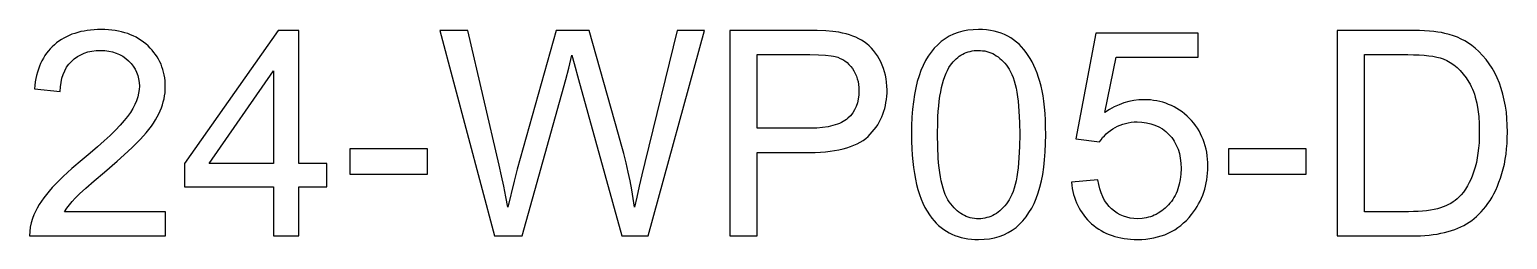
# Model space of a CAD drawing. Header units: millimetres. Extents: x -7.7 to 7.7, y -1.1 to 1.1.
import ezdxf

# ---------------------------------------------------------------- set-up
doc = ezdxf.new("R2010")
doc.units = ezdxf.units.MM
doc.layers.add('LASER_MARK', color=7, linetype='Continuous')

msp = doc.modelspace()

# ---------------------------------------------------------------- linework, layer by layer
at = {"layer": 'LASER_MARK'}
for points in [[(-6.311, -0.809), (-7.368, -0.809), (-7.344, -0.773), (-7.318, -0.737), (-7.288, -0.701), (-7.256, -0.666), (-7.212, -0.622), (-7.146, -0.562), (-7.059, -0.486), (-6.95, -0.395), (-6.818, -0.281), (-6.706, -0.179), (-6.657, -0.134), (-6.614, -0.091), (-6.576, -0.052), (-6.543, -0.015), (-6.513, 0.019), (-6.486, 0.053), (-6.46, 0.086), (-6.437, 0.119), (-6.416, 0.152), (-6.398, 0.184), (-6.381, 0.216), (-6.367, 0.248), (-6.355, 0.279), (-6.344, 0.31), (-6.335, 0.342), (-6.327, 0.374), (-6.321, 0.405), (-6.317, 0.437), (-6.315, 0.47), (-6.314, 0.502), (-6.315, 0.533), (-6.317, 0.564), (-6.32, 0.594), (-6.325, 0.624), (-6.332, 0.653), (-6.339, 0.681), (-6.349, 0.709), (-6.359, 0.736), (-6.371, 0.762), (-6.385, 0.788), (-6.399, 0.813), (-6.416, 0.837), (-6.433, 0.861), (-6.452, 0.884), (-6.473, 0.906), (-6.495, 0.928), (-6.518, 0.949), (-6.542, 0.968), (-6.567, 0.986), (-6.593, 1.003), (-6.62, 1.019), (-6.649, 1.033), (-6.678, 1.046), (-6.708, 1.057), (-6.739, 1.067), (-6.771, 1.076), (-6.804, 1.083), (-6.839, 1.089), (-6.874, 1.094), (-6.91, 1.097), (-6.947, 1.099), (-6.986, 1.1), (-7.024, 1.099), (-7.06, 1.098), (-7.096, 1.094), (-7.131, 1.09), (-7.165, 1.084), (-7.198, 1.078), (-7.23, 1.069), (-7.262, 1.06), (-7.292, 1.05), (-7.321, 1.038), (-7.349, 1.025), (-7.376, 1.01), (-7.402, 0.995), (-7.428, 0.978), (-7.452, 0.96), (-7.475, 0.941), (-7.497, 0.92), (-7.518, 0.898), (-7.538, 0.876), (-7.557, 0.852), (-7.574, 0.827), (-7.59, 0.801), (-7.605, 0.773), (-7.619, 0.745), (-7.631, 0.715), (-7.643, 0.685), (-7.653, 0.653), (-7.662, 0.62), (-7.669, 0.586), (-7.676, 0.551), (-7.681, 0.514), (-7.685, 0.477), (-7.413, 0.449), (-7.411, 0.498), (-7.406, 0.545), (-7.396, 0.589), (-7.384, 0.63), (-7.367, 0.668), (-7.347, 0.704), (-7.324, 0.736), (-7.297, 0.766), (-7.267, 0.793), (-7.235, 0.817), (-7.2, 0.836), (-7.163, 0.852), (-7.124, 0.865), (-7.082, 0.874), (-7.038, 0.879), (-6.992, 0.881), (-6.947, 0.879), (-6.905, 0.874), (-6.866, 0.866), (-6.828, 0.854), (-6.792, 0.839), (-6.759, 0.82), (-6.728, 0.798), (-6.698, 0.773), (-6.672, 0.745), (-6.649, 0.716), (-6.63, 0.685), (-6.614, 0.653), (-6.602, 0.619), (-6.593, 0.583), (-6.588, 0.546), (-6.586, 0.508), (-6.588, 0.47), (-6.594, 0.432), (-6.603, 0.393), (-6.617, 0.353), (-6.634, 0.313), (-6.655, 0.273), (-6.68, 0.231), (-6.709, 0.19), (-6.744, 0.146), (-6.785, 0.098), (-6.834, 0.047), (-6.89, -0.009), (-6.953, -0.068), (-7.023, -0.13), (-7.1, -0.197), (-7.184, -0.267), (-7.291, -0.357), (-7.339, -0.399), (-7.384, -0.441), (-7.425, -0.481), (-7.464, -0.52), (-7.499, -0.557), (-7.53, -0.593), (-7.559, -0.628), (-7.586, -0.664), (-7.611, -0.699), (-7.634, -0.735), (-7.654, -0.771), (-7.673, -0.807), (-7.69, -0.843), (-7.704, -0.88), (-7.719, -0.924), (-7.729, -0.97), (-7.734, -1.016), (-7.735, -1.063), (-6.311, -1.063)], [(-5.18, -1.063), (-4.915, -1.063), (-4.915, -0.547), (-4.624, -0.547), (-4.624, -0.305), (-4.915, -0.305), (-4.915, 1.091), (-5.131, 1.091), (-6.114, -0.305), (-6.114, -0.547), (-5.18, -0.547)], [(-2.868, -1.063), (-2.577, -1.063), (-2.12, 0.578), (-2.089, 0.694), (-2.057, 0.831), (-2.035, 0.744), (-1.989, 0.578), (-1.535, -1.063), (-1.26, -1.063), (-0.669, 1.091), (-0.956, 1.091), (-1.294, -0.293), (-1.325, -0.422), (-1.354, -0.543), (-1.379, -0.656), (-1.401, -0.762), (-1.415, -0.672), (-1.431, -0.58), (-1.449, -0.487), (-1.469, -0.393), (-1.491, -0.297), (-1.515, -0.199), (-1.541, -0.1), (-1.569, 0.001), (-1.877, 1.091), (-2.221, 1.091), (-2.631, -0.364), (-2.663, -0.49), (-2.728, -0.762), (-2.748, -0.652), (-2.77, -0.542), (-2.794, -0.432), (-2.819, -0.321), (-3.147, 1.091), (-3.439, 1.091)], [(-0.403, -1.063), (-0.118, -1.063), (-0.118, -0.187), (0.434, -0.187), (0.49, -0.187), (0.544, -0.184), (0.596, -0.181), (0.645, -0.175), (0.692, -0.169), (0.737, -0.161), (0.78, -0.151), (0.821, -0.14), (0.859, -0.127), (0.895, -0.113), (0.929, -0.097), (0.961, -0.08), (0.991, -0.062), (1.018, -0.042), (1.043, -0.02), (1.066, 0.003), (1.087, 0.027), (1.107, 0.052), (1.126, 0.077), (1.143, 0.103), (1.159, 0.13), (1.173, 0.158), (1.186, 0.186), (1.197, 0.214), (1.208, 0.244), (1.217, 0.274), (1.224, 0.305), (1.23, 0.336), (1.235, 0.368), (1.238, 0.401), (1.241, 0.434), (1.241, 0.468), (1.24, 0.508), (1.237, 0.547), (1.232, 0.584), (1.225, 0.622), (1.216, 0.658), (1.204, 0.693), (1.191, 0.728), (1.176, 0.762), (1.159, 0.794), (1.14, 0.825), (1.121, 0.854), (1.1, 0.881), (1.078, 0.906), (1.054, 0.929), (1.029, 0.95), (1.003, 0.97), (0.975, 0.988), (0.946, 1.004), (0.915, 1.019), (0.883, 1.032), (0.849, 1.044), (0.813, 1.054), (0.776, 1.063), (0.737, 1.071), (0.674, 1.08), (0.599, 1.086), (0.51, 1.09), (0.409, 1.091), (-0.403, 1.091)], [(1.576, 0.614), (1.557, 0.554), (1.541, 0.489), (1.528, 0.419), (1.517, 0.344), (1.508, 0.265), (1.502, 0.181), (1.498, 0.092), (1.497, -0.001), (1.498, -0.075), (1.5, -0.147), (1.504, -0.216), (1.51, -0.283), (1.518, -0.347), (1.527, -0.408), (1.538, -0.467), (1.55, -0.523), (1.564, -0.577), (1.58, -0.627), (1.598, -0.676), (1.617, -0.721), (1.638, -0.764), (1.66, -0.804), (1.684, -0.842), (1.71, -0.877), (1.733, -0.904), (1.757, -0.929), (1.781, -0.953), (1.807, -0.974), (1.834, -0.994), (1.862, -1.013), (1.891, -1.029), (1.921, -1.044), (1.952, -1.057), (1.985, -1.069), (2.018, -1.078), (2.052, -1.086), (2.087, -1.092), (2.124, -1.097), (2.161, -1.099), (2.199, -1.1), (2.257, -1.098), (2.313, -1.092), (2.365, -1.082), (2.416, -1.068), (2.463, -1.05), (2.508, -1.028), (2.551, -1.003), (2.591, -0.973), (2.629, -0.939), (2.664, -0.903), (2.696, -0.863), (2.727, -0.819), (2.755, -0.773), (2.78, -0.723), (2.803, -0.669), (2.824, -0.613), (2.842, -0.552), (2.858, -0.487), (2.871, -0.418), (2.882, -0.343), (2.891, -0.265), (2.897, -0.181), (2.901, -0.093), (2.902, -0.001), (2.901, 0.077), (2.899, 0.151), (2.895, 0.221), (2.89, 0.287), (2.883, 0.348), (2.875, 0.406), (2.865, 0.459), (2.853, 0.508), (2.841, 0.555), (2.827, 0.599), (2.812, 0.642), (2.796, 0.683), (2.778, 0.722), (2.76, 0.76), (2.74, 0.795), (2.72, 0.829), (2.698, 0.861), (2.674, 0.891), (2.649, 0.919), (2.623, 0.945), (2.595, 0.969), (2.566, 0.991), (2.536, 1.012), (2.504, 1.03), (2.47, 1.047), (2.436, 1.061), (2.4, 1.073), (2.362, 1.083), (2.323, 1.09), (2.283, 1.096), (2.242, 1.099), (2.199, 1.1), (2.142, 1.098), (2.087, 1.092), (2.034, 1.082), (1.984, 1.068), (1.937, 1.051), (1.892, 1.029), (1.849, 1.003), (1.809, 0.974), (1.772, 0.94), (1.736, 0.904), (1.704, 0.864), (1.673, 0.821), (1.645, 0.774), (1.62, 0.724), (1.596, 0.671)], [(5.954, -1.063), (6.732, -1.063), (6.827, -1.061), (6.872, -1.058), (6.916, -1.054), (6.958, -1.049), (7, -1.043), (7.039, -1.035), (7.078, -1.027), (7.115, -1.017), (7.15, -1.006), (7.185, -0.994), (7.217, -0.981), (7.249, -0.967), (7.279, -0.952), (7.308, -0.936), (7.335, -0.919), (7.361, -0.9), (7.387, -0.88), (7.412, -0.858), (7.437, -0.834), (7.462, -0.809), (7.485, -0.782), (7.508, -0.753), (7.531, -0.723), (7.553, -0.691), (7.574, -0.657), (7.594, -0.621), (7.613, -0.583), (7.631, -0.542), (7.647, -0.5), (7.663, -0.456), (7.678, -0.409), (7.692, -0.361), (7.703, -0.311), (7.713, -0.259), (7.721, -0.206), (7.727, -0.15), (7.732, -0.094), (7.734, -0.035), (7.735, 0.026), (7.734, 0.097), (7.73, 0.166), (7.724, 0.233), (7.714, 0.298), (7.702, 0.361), (7.688, 0.422), (7.671, 0.481), (7.651, 0.538), (7.628, 0.593), (7.603, 0.645), (7.575, 0.695), (7.545, 0.742), (7.512, 0.787), (7.476, 0.829), (7.437, 0.869), (7.396, 0.906), (7.362, 0.933), (7.327, 0.958), (7.29, 0.98), (7.252, 1), (7.211, 1.019), (7.169, 1.035), (7.125, 1.049), (7.08, 1.06), (7.045, 1.068), (7.006, 1.074), (6.964, 1.079), (6.918, 1.083), (6.815, 1.089), (6.696, 1.091), (5.954, 1.091)], [(3.449, -0.475), (3.171, -0.499), (3.175, -0.532), (3.18, -0.565), (3.186, -0.597), (3.194, -0.628), (3.203, -0.658), (3.213, -0.688), (3.224, -0.716), (3.237, -0.744), (3.251, -0.771), (3.266, -0.797), (3.283, -0.822), (3.3, -0.846), (3.319, -0.87), (3.339, -0.893), (3.361, -0.914), (3.383, -0.935), (3.407, -0.955), (3.431, -0.974), (3.457, -0.991), (3.483, -1.007), (3.51, -1.022), (3.538, -1.036), (3.566, -1.048), (3.596, -1.059), (3.626, -1.068), (3.658, -1.077), (3.69, -1.084), (3.723, -1.09), (3.757, -1.094), (3.791, -1.097), (3.827, -1.099), (3.863, -1.1), (3.907, -1.099), (3.95, -1.096), (3.992, -1.091), (4.033, -1.084), (4.072, -1.074), (4.111, -1.063), (4.148, -1.05), (4.184, -1.035), (4.218, -1.017), (4.252, -0.998), (4.284, -0.976), (4.316, -0.953), (4.346, -0.927), (4.375, -0.9), (4.402, -0.87), (4.429, -0.838), (4.449, -0.811), (4.469, -0.784), (4.487, -0.756), (4.503, -0.727), (4.519, -0.697), (4.533, -0.667), (4.545, -0.637), (4.557, -0.605), (4.567, -0.574), (4.575, -0.541), (4.583, -0.508), (4.589, -0.474), (4.593, -0.44), (4.597, -0.405), (4.599, -0.369), (4.599, -0.333), (4.598, -0.295), (4.596, -0.258), (4.592, -0.222), (4.587, -0.186), (4.58, -0.152), (4.572, -0.118), (4.562, -0.085), (4.551, -0.054), (4.538, -0.023), (4.523, 0.007), (4.508, 0.037), (4.49, 0.065), (4.471, 0.093), (4.451, 0.119), (4.429, 0.145), (4.405, 0.17), (4.381, 0.193), (4.355, 0.216), (4.329, 0.236), (4.303, 0.255), (4.275, 0.273), (4.247, 0.289), (4.219, 0.303), (4.189, 0.316), (4.159, 0.328), (4.128, 0.338), (4.097, 0.346), (4.065, 0.353), (4.032, 0.358), (3.998, 0.362), (3.964, 0.364), (3.929, 0.365), (3.876, 0.363), (3.824, 0.357), (3.772, 0.346), (3.721, 0.331), (3.67, 0.312), (3.62, 0.289), (3.571, 0.262), (3.522, 0.23), (3.638, 0.809), (4.498, 0.809), (4.498, 1.062), (3.427, 1.062), (3.218, -0.045), (3.466, -0.077), (3.482, -0.055), (3.498, -0.033), (3.516, -0.013), (3.536, 0.007), (3.557, 0.025), (3.579, 0.042), (3.603, 0.058), (3.628, 0.073), (3.654, 0.087), (3.681, 0.099), (3.709, 0.109), (3.737, 0.117), (3.766, 0.123), (3.796, 0.128), (3.827, 0.131), (3.859, 0.132), (3.909, 0.129), (3.957, 0.123), (4.002, 0.113), (4.045, 0.099), (4.085, 0.08), (4.123, 0.058), (4.158, 0.031), (4.191, 0.001), (4.207, -0.016), (4.221, -0.033), (4.235, -0.052), (4.247, -0.071), (4.258, -0.09), (4.269, -0.111), (4.278, -0.132), (4.287, -0.154), (4.301, -0.2), (4.311, -0.249), (4.317, -0.301), (4.319, -0.356), (4.316, -0.414), (4.31, -0.47), (4.3, -0.522), (4.285, -0.571), (4.277, -0.594), (4.267, -0.617), (4.256, -0.639), (4.244, -0.661), (4.231, -0.681), (4.217, -0.701), (4.202, -0.72), (4.186, -0.738), (4.152, -0.772), (4.116, -0.801), (4.079, -0.826), (4.059, -0.837), (4.039, -0.846), (4.019, -0.855), (3.998, -0.862), (3.977, -0.868), (3.955, -0.873), (3.91, -0.88), (3.863, -0.882), (3.824, -0.881), (3.787, -0.876), (3.75, -0.868), (3.716, -0.857), (3.683, -0.843), (3.651, -0.825), (3.621, -0.804), (3.592, -0.78), (3.565, -0.753), (3.541, -0.723), (3.519, -0.69), (3.5, -0.653), (3.483, -0.613), (3.469, -0.571), (3.458, -0.525)], [(-0.118, 0.067), (-0.118, 0.837), (0.433, 0.837), (0.522, 0.836), (0.596, 0.832), (0.655, 0.826), (0.679, 0.822), (0.699, 0.818), (0.726, 0.809), (0.752, 0.798), (0.777, 0.785), (0.8, 0.771), (0.822, 0.754), (0.842, 0.735), (0.861, 0.714), (0.879, 0.691), (0.895, 0.666), (0.909, 0.64), (0.921, 0.613), (0.93, 0.585), (0.938, 0.555), (0.943, 0.524), (0.946, 0.492), (0.947, 0.459), (0.945, 0.414), (0.94, 0.371), (0.931, 0.331), (0.918, 0.294), (0.902, 0.259), (0.882, 0.226), (0.858, 0.197), (0.831, 0.17), (0.816, 0.157), (0.8, 0.146), (0.782, 0.135), (0.763, 0.125), (0.743, 0.115), (0.722, 0.107), (0.675, 0.093), (0.623, 0.081), (0.567, 0.073), (0.505, 0.068), (0.439, 0.067)], [(1.893, -0.707), (1.878, -0.684), (1.864, -0.657), (1.851, -0.629), (1.839, -0.597), (1.827, -0.562), (1.817, -0.525), (1.808, -0.485), (1.8, -0.443), (1.793, -0.397), (1.786, -0.349), (1.781, -0.298), (1.777, -0.244), (1.771, -0.128), (1.769, -0.001), (1.771, 0.127), (1.774, 0.186), (1.777, 0.244), (1.782, 0.298), (1.788, 0.35), (1.795, 0.4), (1.803, 0.446), (1.812, 0.491), (1.822, 0.532), (1.833, 0.571), (1.846, 0.607), (1.859, 0.641), (1.873, 0.672), (1.889, 0.701), (1.905, 0.727), (1.934, 0.763), (1.949, 0.779), (1.964, 0.794), (1.981, 0.808), (1.997, 0.821), (2.015, 0.832), (2.033, 0.842), (2.051, 0.851), (2.07, 0.859), (2.09, 0.866), (2.11, 0.871), (2.131, 0.876), (2.152, 0.879), (2.174, 0.88), (2.196, 0.881), (2.219, 0.88), (2.242, 0.878), (2.264, 0.875), (2.285, 0.87), (2.306, 0.864), (2.327, 0.856), (2.347, 0.848), (2.366, 0.837), (2.385, 0.826), (2.404, 0.813), (2.422, 0.798), (2.44, 0.783), (2.457, 0.766), (2.474, 0.747), (2.49, 0.727), (2.506, 0.706), (2.521, 0.683), (2.535, 0.657), (2.548, 0.628), (2.56, 0.596), (2.571, 0.562), (2.581, 0.525), (2.591, 0.485), (2.599, 0.442), (2.606, 0.396), (2.613, 0.348), (2.618, 0.297), (2.622, 0.243), (2.628, 0.127), (2.63, -0.001), (2.628, -0.127), (2.622, -0.243), (2.618, -0.297), (2.613, -0.348), (2.606, -0.396), (2.599, -0.442), (2.591, -0.484), (2.581, -0.524), (2.571, -0.561), (2.56, -0.596), (2.548, -0.628), (2.535, -0.657), (2.521, -0.683), (2.506, -0.706), (2.49, -0.728), (2.474, -0.747), (2.457, -0.766), (2.44, -0.783), (2.423, -0.799), (2.404, -0.814), (2.386, -0.827), (2.367, -0.838), (2.348, -0.849), (2.328, -0.858), (2.308, -0.865), (2.287, -0.871), (2.266, -0.876), (2.244, -0.88), (2.222, -0.882), (2.199, -0.882), (2.177, -0.882), (2.155, -0.88), (2.133, -0.876), (2.112, -0.872), (2.091, -0.865), (2.071, -0.858), (2.051, -0.849), (2.032, -0.839), (2.013, -0.827), (1.994, -0.814), (1.976, -0.799), (1.959, -0.784), (1.942, -0.767), (1.925, -0.748)], [(6.239, -0.809), (6.239, 0.837), (6.692, 0.837), (6.753, 0.836), (6.81, 0.834), (6.863, 0.831), (6.911, 0.826), (6.955, 0.82), (6.995, 0.812), (7.03, 0.803), (7.061, 0.793), (7.1, 0.776), (7.137, 0.755), (7.173, 0.73), (7.208, 0.701), (7.241, 0.669), (7.272, 0.633), (7.302, 0.593), (7.331, 0.55), (7.344, 0.526), (7.357, 0.502), (7.368, 0.476), (7.379, 0.449), (7.389, 0.421), (7.398, 0.392), (7.414, 0.329), (7.426, 0.262), (7.435, 0.189), (7.44, 0.112), (7.441, 0.03), (7.441, -0.03), (7.438, -0.087), (7.434, -0.143), (7.427, -0.196), (7.419, -0.246), (7.41, -0.295), (7.398, -0.341), (7.385, -0.385), (7.37, -0.427), (7.354, -0.466), (7.336, -0.504), (7.317, -0.539), (7.297, -0.572), (7.275, -0.603), (7.252, -0.631), (7.227, -0.658), (7.208, -0.675), (7.188, -0.692), (7.166, -0.707), (7.143, -0.722), (7.118, -0.735), (7.091, -0.747), (7.063, -0.759), (7.034, -0.769), (7.002, -0.779), (6.967, -0.787), (6.93, -0.794), (6.889, -0.799), (6.846, -0.803), (6.8, -0.807), (6.751, -0.808), (6.699, -0.809)], [(-5.18, -0.305), (-5.854, -0.305), (-5.18, 0.666)], [(-4.383, -0.417), (-3.57, -0.417), (-3.57, -0.151), (-4.383, -0.151)], [(4.815, -0.417), (5.628, -0.417), (5.628, -0.151), (4.815, -0.151)]]:
    msp.add_lwpolyline(points, close=True, dxfattribs=at)

doc.saveas('drawing.dxf')
